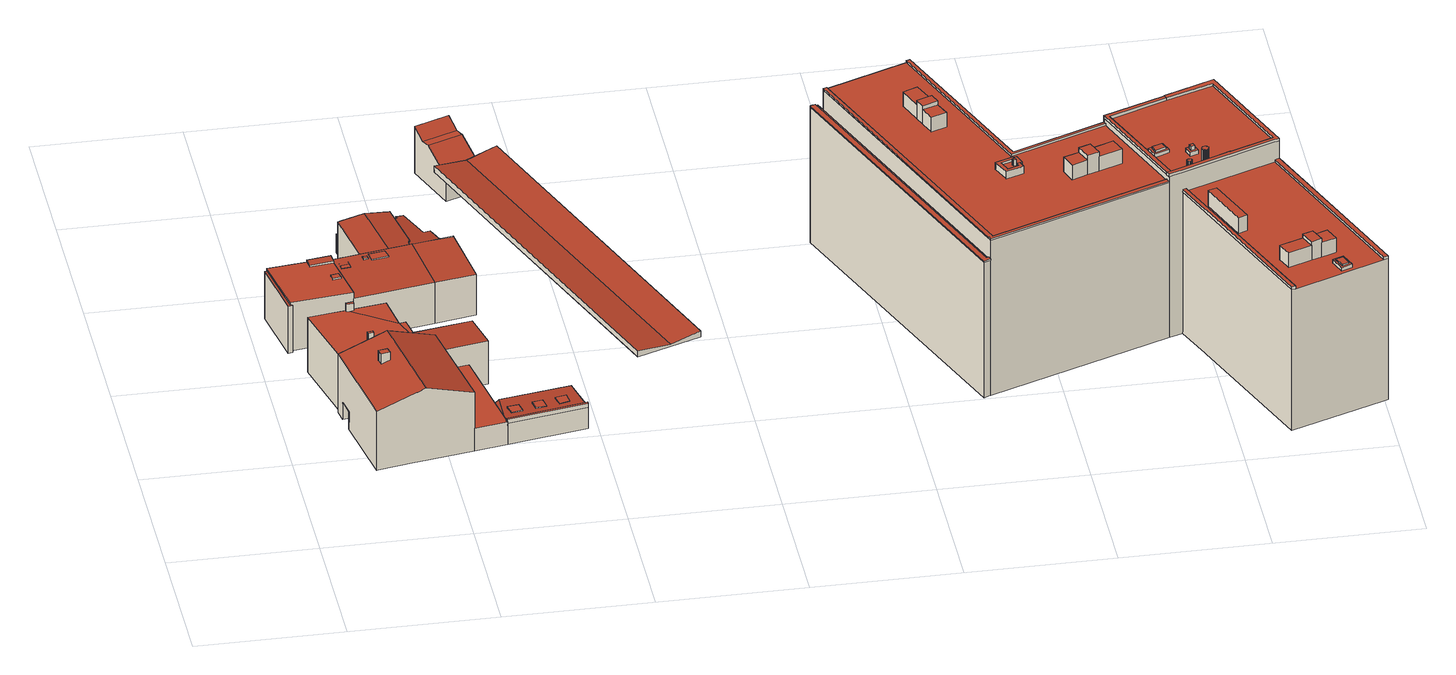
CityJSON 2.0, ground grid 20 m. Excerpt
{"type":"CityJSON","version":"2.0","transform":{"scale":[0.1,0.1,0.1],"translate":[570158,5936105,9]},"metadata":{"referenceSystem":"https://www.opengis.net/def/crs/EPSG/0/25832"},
"CityObjects":{
"building1":{"type":"Building","attributes":{"Grundfläche 2D":"213.584286","Grundhöhe NN":"15.864"},"children":["building1-1"],"geometry":[{"type":"Solid","lod":"3","boundaries":[[[[0,1,2,3,4,5,6,7]],[[2,8,9,3]],[[10,11,12,13]],[[11,10,14,15]],[[16,17,18,19,20,12,11,15]],[[13,12,20,21]],[[22,23,24,25,26,6,5,27]],[[28,29,30,14,10,8,2,1,0,7,6,26]],[[8,10,13,9]],[[4,3,9,13,21,27,5]],[[31,32,17,16]],[[33,34,19,18]],[[25,24,32,31]],[[23,22,34,33]],[[19,34,22,27,21,20]],[[16,15,14,30,29,28,26,25,31]],[[32,24,23,33,18,17]]]],"semantics":{"surfaces":[{"type":"RoofSurface"},{"type":"WallSurface"},{"type":"GroundSurface"},{"type":"OuterCeilingSurface"}],"values":[[0,0,0,1,1,1,1,1,1,1,1,1,1,1,2,2,3]]}}]},
"building1-1":{"type":"BuildingInstallation","parents":["building1"],"geometry":[{"type":"MultiSurface","lod":"3","boundaries":[[[35,36,37,38]],[[38,37,39,40]],[[35,38,40,41]],[[36,35,41,42]],[[37,36,42,39]]],"semantics":{"surfaces":[{"type":"RoofSurface"},{"type":"WallSurface"}],"values":[0,1,1,1,1]}}]},
"building2":{"type":"Building","attributes":{"Grundfläche 2D":"169.056802","Grundhöhe NN":"15.848"},"children":["building2-1","building2-2"],"geometry":[{"type":"Solid","lod":"3","boundaries":[[[[43,44,45,46,47,48,49,50]],[[51,46,45]],[[52,53,48,47,46]],[[54,55,56,57,58]],[[58,57,59,60]],[[54,58,60,61]],[[54,61,62,55]],[[57,56,63,59]],[[44,43,50,64,63,56,45]],[[45,56,55,51]],[[51,55,62,65,46]],[[52,46,65,66]],[[49,48,53,52,66,67]],[[50,49,67,64]],[[63,64,67,66,65,62,61,60,59]]]],"semantics":{"surfaces":[{"type":"RoofSurface"},{"type":"WallSurface"},{"type":"GroundSurface"}],"values":[[0,0,0,0,1,1,1,1,1,1,1,1,1,1,2]]}}]},
"building2-1":{"type":"BuildingInstallation","parents":["building2"],"geometry":[{"type":"MultiSurface","lod":"3","boundaries":[[[68,69,70,71]],[[48,72,69,68]],[[73,70,69,72,47]],[[73,53,71,70]],[[68,71,53,48]]],"semantics":{"surfaces":[{"type":"RoofSurface"},{"type":"WallSurface"}],"values":[0,1,1,1,1]}}]},
"building2-2":{"type":"BuildingInstallation","parents":["building2"],"geometry":[{"type":"MultiSurface","lod":"3","boundaries":[[[74,75,76,77]],[[75,74,43,44]],[[76,75,44,78]],[[77,76,78,79]],[[74,77,79,43]]],"semantics":{"surfaces":[{"type":"RoofSurface"},{"type":"WallSurface"}],"values":[0,1,1,1,1]}}]},
"building3":{"type":"Building","attributes":{"Grundfläche 2D":"260.799904","Grundhöhe NN":"15.850"},"children":["building3-1","building3-2","building3-3","building3-4","building3-5"],"geometry":[{"type":"Solid","lod":"3","boundaries":[[[[80,81,82,83,84]],[[85,86,87,88,89,90,91]],[[92,93,94,95,96,97]],[[98,99,100,101,102,103,104,105,106,107,108,109,110,111]],[[112,113,114,115]],[[80,116,117,118,81]],[[95,94,119,120]],[[96,95,120,121]],[[97,96,121,122]],[[92,97,122,123]],[[104,103,124,125]],[[105,104,125,126]],[[106,105,126,127]],[[107,106,127,128]],[[108,107,128,129]],[[109,108,129,130]],[[110,109,130,131]],[[111,110,131,132]],[[98,111,132,133]],[[100,99,134,135]],[[99,98,133,134]],[[101,100,135,136]],[[102,101,136,137]],[[83,82,138,139]],[[80,84,140,141]],[[82,81,142,138]],[[86,85,91,83,139,119,94]],[[86,94,93,87]],[[140,84,89,88,87,93,92,123]],[[91,90,89,84,83]],[[115,114,143,144]],[[112,115,144,145]],[[113,112,145,146]],[[116,80,141,147]],[[113,117,116,147,143,114]],[[102,137,142,81,118,117,113,146,124,103]],[[147,141,140,123,122,121,120,119,139,138,142,137,136,135,134,133,132,131,130,129,128,127,126,125,124,146,145,144,143]]]],"semantics":{"surfaces":[{"type":"RoofSurface"},{"type":"WallSurface"},{"type":"GroundSurface"}],"values":[[0,0,0,0,0,0,1,1,1,1,1,1,1,1,1,1,1,1,1,1,1,1,1,1,1,1,1,1,1,1,1,1,1,1,1,1,2]]}}]},
"building3-1":{"type":"BuildingInstallation","parents":["building3"],"geometry":[{"type":"MultiSurface","lod":"3","boundaries":[[[148,149,150,151]],[[151,150,152,153]],[[148,151,153,154]],[[154,155,149,148]],[[155,152,150,149]]],"semantics":{"surfaces":[{"type":"RoofSurface"},{"type":"WallSurface"}],"values":[0,1,1,1,1]}}]},
"building3-2":{"type":"BuildingInstallation","parents":["building3"],"geometry":[{"type":"MultiSurface","lod":"3","boundaries":[[[156,157,158,159]],[[159,158,160]],[[156,159,160,161]],[[156,161,157]]],"semantics":{"surfaces":[{"type":"RoofSurface"},{"type":"WallSurface"}],"values":[0,1,1,1]}}]},
"building3-3":{"type":"BuildingInstallation","parents":["building3"],"geometry":[{"type":"MultiSurface","lod":"3","boundaries":[[[162,163,164,165]],[[166,167,163,162]],[[164,163,167,168]],[[168,169,165,164]],[[162,165,169,166]]],"semantics":{"surfaces":[{"type":"RoofSurface"},{"type":"WallSurface"}],"values":[0,1,1,1,1]}}]},
"building3-4":{"type":"BuildingInstallation","parents":["building3"],"geometry":[{"type":"MultiSurface","lod":"3","boundaries":[[[170,171,172,173]],[[173,172,174,175]],[[170,173,175,176]],[[171,170,176,177]],[[172,171,177,174]]],"semantics":{"surfaces":[{"type":"RoofSurface"},{"type":"WallSurface"}],"values":[0,1,1,1,1]}}]},
"building3-5":{"type":"BuildingInstallation","parents":["building3"],"geometry":[{"type":"MultiSurface","lod":"3","boundaries":[[[178,179,180,181]],[[181,180,91,85]],[[85,182,178,181]],[[179,178,182,90]],[[90,91,180,179]]],"semantics":{"surfaces":[{"type":"RoofSurface"},{"type":"WallSurface"}],"values":[0,1,1,1,1]}}]},
"building4":{"type":"Building","attributes":{"Grundfläche 2D":"76.258145","Grundhöhe NN":"16.114"},"geometry":[{"type":"Solid","lod":"3","boundaries":[[[[183,184,185,186,187]],[[185,188,189,190,191,192,193,194,186]],[[195,196,197,198]],[[197,196,199,200]],[[201,189,188,185,184,202,203]],[[190,189,201,204]],[[192,191,205,206]],[[191,190,204,205]],[[193,192,206,207]],[[194,193,207,208]],[[195,209,210,183,187,186,194,208,199,196]],[[184,183,210,202]],[[198,197,200,211]],[[195,198,211,209]],[[201,203,202,210,209,211,200,199,208,207,206,205,204]]]],"semantics":{"surfaces":[{"type":"RoofSurface"},{"type":"WallSurface"},{"type":"GroundSurface"}],"values":[[0,0,0,1,1,1,1,1,1,1,1,1,1,1,2]]}}]},
"building5":{"type":"Building","attributes":{"Grundfläche 2D":"71.119020","Grundhöhe NN":"15.861"},"children":["building5-1","building5-2","building5-3","building5-4"],"geometry":[{"type":"Solid","lod":"3","boundaries":[[[[212,213,214,215,216,217]],[[213,212,218]],[[215,214,15,219]],[[217,216,215,219,220]],[[212,217,220,221]],[[214,213,218,222,15]],[[218,212,221,222]],[[221,220,219,15,222]]]],"semantics":{"surfaces":[{"type":"RoofSurface"},{"type":"WallSurface"},{"type":"GroundSurface"}],"values":[[0,0,1,1,1,1,1,2]]}}]},
"building5-1":{"type":"BuildingInstallation","parents":["building5"],"geometry":[{"type":"MultiSurface","lod":"3","boundaries":[[[223,224,225,226]],[[226,225,227,228]],[[223,226,228,229]],[[224,223,229,230]],[[225,224,230,227]]],"semantics":{"surfaces":[{"type":"RoofSurface"},{"type":"WallSurface"}],"values":[0,1,1,1,1]}}]},
"building5-2":{"type":"BuildingInstallation","parents":["building5"],"geometry":[{"type":"MultiSurface","lod":"3","boundaries":[[[231,232,233,234]],[[235,236,234,233]],[[231,234,236,237]],[[232,231,237,238]],[[238,235,233,232]]],"semantics":{"surfaces":[{"type":"RoofSurface"},{"type":"WallSurface"}],"values":[0,1,1,1,1]}}]},
"building5-3":{"type":"BuildingInstallation","parents":["building5"],"geometry":[{"type":"MultiSurface","lod":"3","boundaries":[[[239,240,241,242]],[[241,240,243,244]],[[242,241,244,245]],[[239,242,245,246]],[[240,239,246,243]]],"semantics":{"surfaces":[{"type":"RoofSurface"},{"type":"WallSurface"}],"values":[0,1,1,1,1]}}]},
"building5-4":{"type":"BuildingInstallation","parents":["building5"],"geometry":[{"type":"MultiSurface","lod":"3","boundaries":[[[247,248,249,250]],[[250,249,214,215]],[[247,250,215,216]],[[248,247,216,213]],[[249,248,213,214]]],"semantics":{"surfaces":[{"type":"RoofSurface"},{"type":"WallSurface"}],"values":[0,1,1,1,1]}}]},
"building6":{"type":"Building","attributes":{"Grundfläche 2D":"39.487227","Grundhöhe NN":"9.718"},"children":["building6-1"],"geometry":[{"type":"Solid","lod":"3","boundaries":[[[[251,252,253,254]],[[253,255,256,254]],[[255,257,258,256]],[[252,251,259,260]],[[257,255,253,252,260,261]],[[258,257,261,262]],[[262,259,251,254,256,258]],[[261,260,259,262]]]],"semantics":{"surfaces":[{"type":"RoofSurface"},{"type":"WallSurface"},{"type":"GroundSurface"}],"values":[[0,0,0,1,1,1,1,2]]}}]},
"building6-1":{"type":"BuildingInstallation","parents":["building6"],"geometry":[{"type":"MultiSurface","lod":"3","boundaries":[[[263,264,265,266]],[[267,268,266,265]],[[264,263,269,270]],[[267,265,264,270,271]],[[268,267,271,272]],[[269,263,266,268,272]],[[272,271,270,269]]],"semantics":{"surfaces":[{"type":"RoofSurface"},{"type":"WallSurface"},{"type":"OuterCeilingSurface"}],"values":[0,0,1,1,1,1,2]}}]},
"building7":{"type":"Building","attributes":{"Grundfläche 2D":"1510.304020","Grundhöhe NN":"12.883"},"children":["building7-1","building7-2","building7-3","building7-4","building7-5","building7-6","building7-7","building7-8","building7-9","building7-10","building7-11","building7-12","building7-13","building7-14","building7-15","building7-16","building7-17","building7-18","building7-19","building7-20","building7-21","building7-22"],"geometry":[{"type":"Solid","lod":"3","boundaries":[[[[273,274,275,276,277]],[[278,279,280,281,282,283,284,285,286]],[[287,288,289,290,291,292]],[[293,294,295,296,297]],[[298,299,300,301,302,303]],[[304,305,306,307]],[[308,309,310,311,312,313,314,315,316,317]],[[318,319,320,321,322,323,324,325,326]],[[327,328,329,330,331,332,325,324,333,334,335,336,337,338,339,340,320,319]],[[341,342,343,344]],[[345,346,347,348,349,350]],[[351,352,353,354,355]],[[356,357,358,359,360,361,362,363,364,365]],[[366,367,275,274]],[[367,368,341,277,276,275]],[[341,344,273,277]],[[369,370,283,282,281,280,371,372]],[[373,284,283,370]],[[278,286,346,345]],[[345,350,279,278]],[[350,371,280,279]],[[349,348,289,288]],[[348,347,290,289]],[[374,375,292,291]],[[376,287,292,375]],[[376,349,288,287]],[[307,377,295,294]],[[377,378,296,295]],[[294,293,304,307]],[[299,298,379,306]],[[306,305,300,299]],[[380,381,382,379,298,303,302,301]],[[309,354,383,384,385,312,311,310]],[[386,313,312,385]],[[386,387,388,315,314,313]],[[351,355,308,317]],[[355,354,309,308]],[[389,390,321,320]],[[391,392,324,323,322,321,390,393]],[[363,362,361,318,326,325]],[[319,318,361,360]],[[394,395,396,397,398,399,338,337,336,335,334,333]],[[399,400,339,338]],[[400,401,340,339]],[[401,389,320,340]],[[327,319,360,359]],[[328,327,359,358]],[[358,357,356,330,329,328]],[[356,365,331,330]],[[332,331,365,364]],[[364,363,325,332]],[[392,394,333,324]],[[367,366,402,403]],[[342,341,368,367,403,404,405,406]],[[316,315,370,369,372,371,352,351,317]],[[370,315,388,407,408,373]],[[366,274,273,344,343,375,374,409,402]],[[410,376,375,343,342,406]],[[350,349,376,410,411,352,371]],[[412,377,307,306,379,413,414]],[[378,377,412,415]],[[379,382,381,380,416,417,418,413]],[[419,385,384,383,354,353,420,421,422,423]],[[386,385,419,424]],[[407,388,387,386,424,425]],[[352,411,420,353]],[[400,399,415,426]],[[401,400,426,427]],[[389,401,427,428]],[[390,389,428,409,374,291]],[[392,391,393,390,291,290,347,346,286,285,284,373,408,394]],[[296,378,415,399]],[[416,380,301,300,305,304,293,297,296,399,398,397,396,395,394,408,429]],[[413,418,417,416,429,408,407,425,424,419,423,422,421,420,411,410,406,405,404,403,402,409,428,427,426,415,412,414]]]],"semantics":{"surfaces":[{"type":"RoofSurface"},{"type":"WallSurface"},{"type":"GroundSurface"}],"values":[[0,0,0,0,0,0,0,0,0,0,0,0,0,1,1,1,1,1,1,1,1,1,1,1,1,1,1,1,1,1,1,1,1,1,1,1,1,1,1,1,1,1,1,1,1,1,1,1,1,1,1,1,1,1,1,1,1,1,1,1,1,1,1,1,1,1,1,1,1,1,1,1,1,2]]}}]},
"building7-1":{"type":"BuildingInstallation","parents":["building7"],"geometry":[{"type":"MultiSurface","lod":"3","boundaries":[[[430,431,432,433]],[[433,432,434,435]],[[435,436,430,433]],[[436,437,431,430]]],"semantics":{"surfaces":[{"type":"RoofSurface"},{"type":"WallSurface"}],"values":[0,1,1,1]}}]},
"building7-2":{"type":"BuildingInstallation","parents":["building7"],"geometry":[{"type":"MultiSurface","lod":"3","boundaries":[[[438,439,440,441]],[[438,441,442,443]],[[441,440,444,442]],[[439,438,443,445]],[[440,439,445,444]]],"semantics":{"surfaces":[{"type":"RoofSurface"},{"type":"WallSurface"}],"values":[0,1,1,1,1]}}]},
"building7-3":{"type":"BuildingInstallation","parents":["building7"],"geometry":[{"type":"MultiSurface","lod":"3","boundaries":[[[446,447,448,449]],[[450,451,446,449]],[[451,452,447,446]],[[452,453,448,447]]],"semantics":{"surfaces":[{"type":"RoofSurface"},{"type":"WallSurface"}],"values":[0,1,1,1]}}]},
"building7-4":{"type":"BuildingInstallation","parents":["building7"],"geometry":[{"type":"MultiSurface","lod":"3","boundaries":[[[454,455,456,457]],[[458,459,457,456]],[[454,457,459,460]],[[460,461,455,454]]],"semantics":{"surfaces":[{"type":"RoofSurface"},{"type":"WallSurface"}],"values":[0,1,1,1]}}]},
"building7-5":{"type":"BuildingInstallation","parents":["building7"],"geometry":[{"type":"MultiSurface","lod":"3","boundaries":[[[462,463,464,465,466,467,468,469,470,471,472,473]],[[465,474,475,466]],[[476,468,467,477]],[[469,468,476,478]],[[470,469,478,479]],[[479,480,481,471,470]],[[482,472,471,483,484]],[[462,473,472,482,485,486]],[[462,486,487,463]],[[465,464,463,487,488,474]]],"semantics":{"surfaces":[{"type":"RoofSurface"},{"type":"WallSurface"}],"values":[0,1,1,1,1,1,1,1,1,1]}}]},
"building7-6":{"type":"BuildingInstallation","parents":["building7"],"geometry":[{"type":"MultiSurface","lod":"3","boundaries":[[[481,467,466,489,490,491,483,471]],[[467,481,480,477]],[[466,475,492,489]],[[491,490,489,492,493,494]],[[491,494,484,483]]],"semantics":{"surfaces":[{"type":"RoofSurface"},{"type":"WallSurface"}],"values":[0,1,1,1,1]}}]},
"building7-7":{"type":"BuildingInstallation","parents":["building7"],"geometry":[{"type":"MultiSurface","lod":"3","boundaries":[[[476,477,480,479,478],[443,442,444,445]]],"semantics":{"surfaces":[{"type":"RoofSurface"}],"values":[0]}}]},
"building7-8":{"type":"BuildingInstallation","parents":["building7"],"geometry":[{"type":"MultiSurface","lod":"3","boundaries":[[[495,496,497,498]],[[499,434,432,498,497,500]],[[432,431,495,498]],[[437,501,502,496,495,431]],[[502,500,497,496]]],"semantics":{"surfaces":[{"type":"RoofSurface"},{"type":"WallSurface"}],"values":[0,1,1,1,1]}}]},
"building7-9":{"type":"BuildingInstallation","parents":["building7"],"geometry":[{"type":"MultiSurface","lod":"3","boundaries":[[[503,504,505,506]],[[456,455,506,505]],[[461,450,449,503,506,455]],[[449,448,504,503]],[[453,458,456,505,504,448]]],"semantics":{"surfaces":[{"type":"RoofSurface"},{"type":"WallSurface"}],"values":[0,1,1,1,1]}}]},
"building7-10":{"type":"BuildingInstallation","parents":["building7"],"geometry":[{"type":"MultiSurface","lod":"3","boundaries":[[[507,500,502,508]],[[501,509,508,502]],[[509,510,507,508]],[[510,499,500,507]]],"semantics":{"surfaces":[{"type":"RoofSurface"},{"type":"WallSurface"}],"values":[0,1,1,1]}}]},
"building7-11":{"type":"BuildingInstallation","parents":["building7"],"geometry":[{"type":"MultiSurface","lod":"3","boundaries":[[[511,512,513,514]],[[514,513,515,516]],[[511,514,516,517]],[[512,511,517,518]],[[513,512,518,515]]],"semantics":{"surfaces":[{"type":"RoofSurface"},{"type":"WallSurface"}],"values":[0,1,1,1,1]}}]},
"building7-12":{"type":"BuildingInstallation","parents":["building7"],"geometry":[{"type":"MultiSurface","lod":"3","boundaries":[[[519,520,521,522]],[[522,521,523,524]],[[519,522,524,525]],[[520,519,525,526]],[[521,520,526,523]]],"semantics":{"surfaces":[{"type":"RoofSurface"},{"type":"WallSurface"}],"values":[0,1,1,1,1]}}]},
"building7-13":{"type":"BuildingInstallation","parents":["building7"],"geometry":[{"type":"MultiSurface","lod":"3","boundaries":[[[527,528,529,530]],[[530,529,531,532]],[[532,533,527,530]],[[533,534,528,527]]],"semantics":{"surfaces":[{"type":"RoofSurface"},{"type":"WallSurface"}],"values":[0,1,1,1]}}]},
"building7-14":{"type":"BuildingInstallation","parents":["building7"],"geometry":[{"type":"MultiSurface","lod":"3","boundaries":[[[535,536,537,538]],[[535,538,539,540]],[[540,541,536,535]],[[541,542,537,536]]],"semantics":{"surfaces":[{"type":"RoofSurface"},{"type":"WallSurface"}],"values":[0,1,1,1]}}]},
"building7-15":{"type":"BuildingInstallation","parents":["building7"],"geometry":[{"type":"MultiSurface","lod":"3","boundaries":[[[543,544,545,546]],[[534,539,538,546,545,528]],[[538,537,543,546]],[[542,531,529,544,543,537]],[[529,528,545,544]]],"semantics":{"surfaces":[{"type":"RoofSurface"},{"type":"WallSurface"}],"values":[0,1,1,1,1]}}]},
"building7-16":{"type":"BuildingInstallation","parents":["building7"],"geometry":[{"type":"MultiSurface","lod":"3","boundaries":[[[547,548,549,550],[523,526,525,524]],[[550,549,551,552]],[[552,553,547,550]],[[548,547,553,554]],[[554,551,549,548]]],"semantics":{"surfaces":[{"type":"RoofSurface"},{"type":"WallSurface"}],"values":[0,1,1,1,1]}}]},
"building7-17":{"type":"BuildingInstallation","parents":["building7"],"geometry":[{"type":"MultiSurface","lod":"3","boundaries":[[[555,556,557,558,559,560,561,562,563,564,565,566,567,568,569,570,571,572,573,574,575,576,577,578,579,580,581,582,583,584,585,586,587]],[[588,589,555,587]],[[589,590,556,555]],[[590,591,557,556]],[[591,592,558,557]],[[592,593,559,558]],[[593,594,560,559]],[[594,595,561,560]],[[595,596,562,561]],[[596,597,563,562]],[[597,598,564,563]],[[598,599,565,564]],[[599,600,566,565]],[[600,601,567,566]],[[601,602,568,567]],[[602,603,569,568]],[[603,604,570,569]],[[604,605,571,570]],[[605,606,572,571]],[[606,607,573,572]],[[607,608,574,573]],[[608,609,575,574]],[[609,610,576,575]],[[610,611,577,576]],[[611,612,578,577]],[[612,613,579,578]],[[613,614,580,579]],[[614,615,581,580]],[[615,616,582,581]],[[616,617,583,582]],[[617,618,584,583]],[[618,619,585,584]],[[619,620,586,585]],[[620,588,587,586]]],"semantics":{"surfaces":[{"type":"RoofSurface"},{"type":"WallSurface"}],"values":[0,1,1,1,1,1,1,1,1,1,1,1,1,1,1,1,1,1,1,1,1,1,1,1,1,1,1,1,1,1,1,1,1,1]}}]},
"building7-18":{"type":"BuildingInstallation","parents":["building7"],"geometry":[{"type":"MultiSurface","lod":"3","boundaries":[[[621,622,623,624],[625,626,627,628]],[[629,630,621,624]],[[630,631,622,621]],[[623,622,631,632]],[[624,623,632,629]]],"semantics":{"surfaces":[{"type":"RoofSurface"},{"type":"WallSurface"}],"values":[0,1,1,1,1]}}]},
"building7-19":{"type":"BuildingInstallation","parents":["building7"],"geometry":[{"type":"MultiSurface","lod":"3","boundaries":[[[633,634,635,636,637,638,639,640,641,642,643,644,645,646,647,648,649,650,651,652,653,654]],[[655,656,634,633]],[[656,657,635,634]],[[657,658,636,635]],[[658,659,637,636]],[[659,660,638,637]],[[660,661,639,638]],[[661,662,640,639]],[[662,663,641,640]],[[663,664,642,641]],[[664,665,643,642]],[[665,666,644,643]],[[666,667,645,644]],[[667,668,646,645]],[[668,669,647,646]],[[669,670,648,647]],[[670,671,649,648]],[[671,672,650,649]],[[672,673,651,650]],[[673,674,652,651]],[[674,675,653,652]],[[675,676,654,653]],[[676,655,633,654]]],"semantics":{"surfaces":[{"type":"RoofSurface"},{"type":"WallSurface"}],"values":[0,1,1,1,1,1,1,1,1,1,1,1,1,1,1,1,1,1,1,1,1,1,1]}}]},
"building7-20":{"type":"BuildingInstallation","parents":["building7"],"geometry":[{"type":"MultiSurface","lod":"3","boundaries":[[[677,678,679,680]],[[680,679,681,682]],[[677,680,682,683]],[[677,683,684,678]],[[679,678,684,681]]],"semantics":{"surfaces":[{"type":"RoofSurface"},{"type":"WallSurface"}],"values":[0,1,1,1,1]}}]},
"building7-21":{"type":"BuildingInstallation","parents":["building7"],"geometry":[{"type":"MultiSurface","lod":"3","boundaries":[[[685,686,687,688]],[[688,687,628,627]],[[685,688,627,626]],[[686,685,626,625]],[[687,686,625,628]]],"semantics":{"surfaces":[{"type":"RoofSurface"},{"type":"WallSurface"}],"values":[0,1,1,1,1]}}]},
"building7-22":{"type":"BuildingInstallation","parents":["building7"],"geometry":[{"type":"MultiSurface","lod":"3","boundaries":[[[689,690,691,692,693],[681,684,683,682]],[[694,695,696,693,692,691]],[[696,697,689,693]],[[698,690,689,697]],[[698,694,691,690]]],"semantics":{"surfaces":[{"type":"RoofSurface"},{"type":"WallSurface"}],"values":[0,1,1,1,1]}}]}
},
"vertices":[
[141,84,175],[142,84,175],[153,86,179],[128,228,179],[110,225,173],[62,217,158],[87,74,158],[89,75,158],[218,97,158],[192,240,158],[218,97,103],[262,105,103],[237,248,103],[192,240,103],[218,97,69],[262,105,69],[244,207,69],[244,207,96],[240,231,96],[240,231,69],[237,248,69],[192,240,69],[65,200,69],[65,200,96],[69,176,96],[69,176,69],[87,74,69],[62,217,69],[89,75,69],[141,84,69],[142,84,69],[200,199,69],[200,199,96],[195,223,96],[195,223,69],
[109,166,185],[121,168,185],[119,177,185],[107,175,185],[119,177,173],[107,175,169],[109,166,169],[121,168,173],
[103,224,151],[110,225,150],[173,236,148],[154,290,148],[97,326,150],[92,329,150],[41,320,151],[66,218,152],[163,292,148],[146,339,149],[102,331,150],[162,296,127],[163,292,127],[173,236,133],[263,252,133],[253,312,127],[263,252,68],[253,312,68],[162,296,68],[163,292,68],[173,236,68],[66,218,68],[154,290,68],[146,339,68],[41,320,68],
[92,329,161],[92,326,161],[102,327,161],[102,331,161],[92,326,150],[102,327,150],
[103,224,180],[110,225,180],[109,229,180],[102,228,180],[109,229,150],[102,228,150],
[221,405,130],[206,489,137],[97,470,137],[97,469,137],[112,386,130],[65,464,141],[12,455,143],[27,371,142],[29,372,142],[112,386,139],[99,457,140],[97,469,140],[29,372,139],[27,371,139],[12,455,139],[9,454,139],[24,368,139],[30,369,139],[207,511,126],[205,511,126],[206,508,127],[204,508,127],[208,489,132],[247,496,132],[239,543,119],[230,541,119],[217,614,100],[207,613,100],[208,607,102],[184,603,102],[188,582,107],[194,583,107],[267,499,100],[261,498,100],[269,454,100],[281,458,100],[276,415,130],[261,498,137],[208,489,137],[12,455,68],[9,454,68],[24,368,68],[30,369,68],[29,372,68],[247,496,68],[239,543,68],[230,541,68],[217,614,68],[207,613,68],[208,607,68],[184,603,68],[188,582,68],[194,583,68],[207,511,68],[205,511,68],[206,508,68],[204,508,68],[208,489,68],[97,470,68],[97,469,68],[112,386,68],[221,405,68],[206,489,68],[269,454,68],[281,458,68],[267,499,68],[261,498,68],[276,415,68],
[139,464,138],[145,465,138],[144,470,138],[138,469,138],[144,470,136],[138,469,136],[139,464,136],[145,465,136],
[120,451,136],[118,464,136],[106,462,136],[108,449,136],[108,449,135],[120,451,135],
[147,475,137],[149,462,137],[172,466,137],[169,479,137],[147,475,136],[149,462,135],[172,466,135],[169,479,136],
[102,420,142],[100,429,142],[90,427,142],[91,418,142],[90,427,140],[91,418,140],[102,420,140],[100,429,140],
[67,452,143],[99,457,143],[97,469,144],[65,464,144],[67,452,141],
[124,571,128],[141,477,128],[176,484,133],[160,577,133],[128,572,128],[206,489,129],[208,489,128],[204,508,128],[206,508,128],[205,511,128],[207,511,128],[194,583,128],[128,572,100],[188,582,100],[185,598,99],[125,587,99],[188,582,71],[185,598,71],[208,489,71],[141,477,71],[206,489,71],[204,508,71],[206,508,71],[205,511,71],[207,511,71],[194,583,71],[128,572,71],[124,571,71],[125,587,71],
[263,172,95],[261,108,101],[262,105,101],[370,124,101],[370,128,101],[359,188,95],[252,160,95],[370,124,69],[359,188,69],[263,172,69],[252,160,69],
[348,160,100],[333,157,100],[336,142,100],[350,145,100],[336,142,99],[350,145,99],[348,160,98],[333,157,98],
[316,154,100],[302,151,100],[304,137,100],[319,139,100],[304,137,99],[319,139,99],[316,154,98],[302,151,98],
[284,148,100],[269,146,100],[272,131,100],[287,134,100],[269,146,98],[272,131,99],[287,134,99],[284,148,98],
[370,128,107],[261,108,107],[262,105,107],[370,124,107],
[321,871,78],[274,853,78],[281,833,67],[328,851,67],[286,822,67],[333,840,67],[302,780,44],[349,798,44],[321,871,7],[274,853,7],[302,780,7],[349,798,7],
[285,773,67],[465,297,67],[511,315,60],[330,791,60],[552,330,67],[372,806,67],[285,773,58],[465,297,58],[552,330,58],[372,806,58],
[977,361,216],[982,363,216],[891,597,216],[888,595,216],[887,595,216],[902,165,276],[754,548,276],[749,546,276],[896,163,276],[897,163,276],[898,158,276],[1146,253,276],[1144,258,276],[1144,259,276],[870,593,277],[865,591,277],[958,349,277],[1090,400,277],[1088,404,277],[962,355,277],[1293,310,257],[1390,58,257],[1396,60,257],[1299,312,257],[1294,310,257],[1262,9,257],[1267,10,257],[1170,262,257],[1165,260,257],[1185,209,257],[1186,207,257],[1293,310,253],[1170,262,253],[1267,10,253],[1390,58,253],[893,162,246],[741,557,246],[737,556,246],[735,555,246],[734,555,246],[889,154,246],[895,157,246],[898,158,246],[897,163,246],[896,163,246],[1095,400,287],[1174,431,287],[1172,436,287],[1088,404,287],[1090,400,287],[1144,259,287],[1144,258,287],[1150,260,287],[1149,260,287],[1238,455,287],[1292,315,287],[1291,315,287],[1232,292,287],[1232,293,287],[1213,285,287],[1146,253,287],[1151,255,287],[1165,260,287],[1293,310,287],[1294,310,287],[1299,312,287],[1241,464,287],[1172,437,287],[887,595,214],[872,588,214],[962,355,214],[977,361,214],[902,165,274],[1144,259,274],[1090,400,274],[958,349,274],[865,591,274],[754,548,274],[896,163,244],[749,546,244],[744,558,244],[741,557,244],[893,162,244],[1232,292,283],[1291,315,283],[1292,315,283],[1238,455,283],[1174,431,283],[1095,400,283],[1149,260,283],[1150,260,283],[1213,285,283],[1232,293,283],[982,363,214],[891,597,214],[888,595,214],[897,163,274],[898,158,274],[749,546,274],[896,163,274],[1146,253,274],[1088,404,274],[962,355,274],[870,593,274],[1396,60,253],[1299,312,253],[1262,9,253],[1165,260,253],[1185,209,253],[1186,207,253],[737,556,244],[735,555,244],[734,555,244],[889,154,244],[895,157,244],[898,158,244],[1172,436,283],[1088,404,283],[1144,259,283],[1144,258,283],[1090,400,283],[1146,253,283],[1151,255,283],[1165,260,283],[1293,310,283],[1294,310,283],[1299,312,283],[1241,464,283],[1172,437,283],[982,363,39],[891,597,39],[888,595,39],[887,595,39],[872,588,39],[898,158,39],[1146,253,39],[1088,404,39],[870,593,39],[749,546,39],[1396,60,39],[1262,9,39],[1390,58,39],[1299,312,39],[1165,260,39],[1185,209,39],[1186,207,39],[734,555,39],[744,558,39],[741,557,39],[737,556,39],[735,555,39],[889,154,39],[895,157,39],[1241,464,39],[1172,437,39],[1172,436,39],[1151,255,39],
[1087,329,296],[1055,316,296],[1063,296,296],[1095,308,296],[1063,296,274],[1095,308,274],[1087,329,274],[1055,316,274],
[957,319,291],[954,317,291],[955,314,291],[959,315,291],[959,315,282],[957,319,282],[955,314,282],[954,317,282],
[863,498,296],[843,490,296],[855,458,296],[876,466,296],[876,466,274],[863,498,274],[843,490,274],[855,458,274],
[889,432,296],[881,452,296],[860,444,296],[868,424,296],[860,444,274],[868,424,274],[889,432,274],[881,452,274],
[933,322,285],[943,298,285],[963,305,285],[967,307,285],[964,316,285],[960,314,285],[961,310,285],[946,304,285],[940,319,285],[959,327,285],[957,331,285],[954,330,285],[967,307,274],[964,316,274],[961,310,282],[960,314,282],[946,304,282],[940,319,282],[955,325,282],[955,325,285],[957,331,274],[958,330,285],[958,330,274],[954,330,274],[933,322,274],[943,298,274],[963,305,274],
[967,317,285],[963,328,285],[962,331,285],[967,317,274],[963,328,274],[962,331,274],
[1055,316,303],[1039,310,303],[1047,290,303],[1063,296,303],[1047,290,274],[1047,290,296],[1039,310,274],[1039,310,296],
[876,466,302],[855,458,302],[860,444,302],[881,452,302],
[1025,281,296],[1018,302,296],[1018,302,274],[1025,281,274],
[1203,226,277],[1191,222,277],[1218,151,277],[1230,156,277],[1218,151,253],[1230,156,253],[1203,226,253],[1191,222,253],
[1338,63,260],[1328,60,260],[1334,45,260],[1343,49,260],[1334,45,258],[1343,49,258],[1338,63,258],[1328,60,258],
[1267,61,275],[1299,73,275],[1291,93,275],[1259,81,275],[1291,93,253],[1259,81,253],[1267,61,253],[1299,73,253],
[1333,86,275],[1325,106,275],[1305,98,275],[1313,78,275],[1313,78,253],[1333,86,253],[1325,106,253],[1305,98,253],
[1305,98,281],[1291,93,281],[1299,73,281],[1313,78,281],
[1339,68,258],[1324,62,258],[1332,41,258],[1347,47,258],[1332,41,253],[1347,47,253],[1339,68,253],[1324,62,253],
[1196,289,300],[1195,289,300],[1195,288,300],[1195,287,300],[1194,287,300],[1194,286,300],[1194,285,300],[1194,284,300],[1195,284,300],[1195,283,300],[1195,282,300],[1196,282,300],[1197,282,300],[1197,281,300],[1198,281,300],[1199,281,300],[1200,281,300],[1201,282,300],[1202,282,300],[1202,283,300],[1203,284,300],[1203,285,300],[1203,286,300],[1203,287,300],[1203,288,300],[1202,288,300],[1202,289,300],[1201,289,300],[1201,290,300],[1200,290,300],[1199,290,300],[1198,290,300],[1197,290,300],[1197,290,283],[1196,289,283],[1195,289,283],[1195,288,283],[1195,287,283],[1194,287,283],[1194,286,283],[1194,285,283],[1194,284,283],[1195,284,283],[1195,283,283],[1195,282,283],[1196,282,283],[1197,282,283],[1197,281,283],[1198,281,283],[1199,281,283],[1200,281,283],[1201,282,283],[1202,282,283],[1202,283,283],[1203,284,283],[1203,285,283],[1203,286,283],[1203,287,283],[1203,288,283],[1202,288,283],[1202,289,283],[1201,289,283],[1201,290,283],[1200,290,283],[1199,290,283],[1198,290,283],
[1181,296,289],[1192,300,289],[1188,311,289],[1177,307,289],[1188,302,289],[1183,300,289],[1181,305,289],[1186,307,289],[1177,307,283],[1181,296,283],[1192,300,283],[1188,311,283],
[1175,279,290],[1174,279,290],[1174,278,290],[1173,277,290],[1173,276,290],[1173,275,290],[1174,275,290],[1174,274,290],[1175,273,290],[1176,273,290],[1177,273,290],[1178,273,290],[1179,274,290],[1179,275,290],[1180,275,290],[1180,276,290],[1180,277,290],[1179,278,290],[1179,279,290],[1178,279,290],[1177,279,290],[1176,279,290],[1175,279,283],[1174,279,283],[1174,278,283],[1173,277,283],[1173,276,283],[1173,275,283],[1174,275,283],[1174,274,283],[1175,273,283],[1176,273,283],[1177,273,283],[1178,273,283],[1179,274,283],[1179,275,283],[1180,275,283],[1180,276,283],[1180,277,283],[1179,278,283],[1179,279,283],[1178,279,283],[1177,279,283],[1176,279,283],
[1148,320,291],[1135,315,291],[1138,305,291],[1152,311,291],[1138,305,288],[1152,311,288],[1148,320,288],[1135,315,288],
[1183,300,295],[1188,302,295],[1186,307,295],[1181,305,295],
[1150,324,288],[1130,316,288],[1136,301,288],[1139,302,288],[1156,309,288],[1136,301,283],[1139,302,283],[1156,309,283],[1150,324,283],[1130,316,283]
]}
